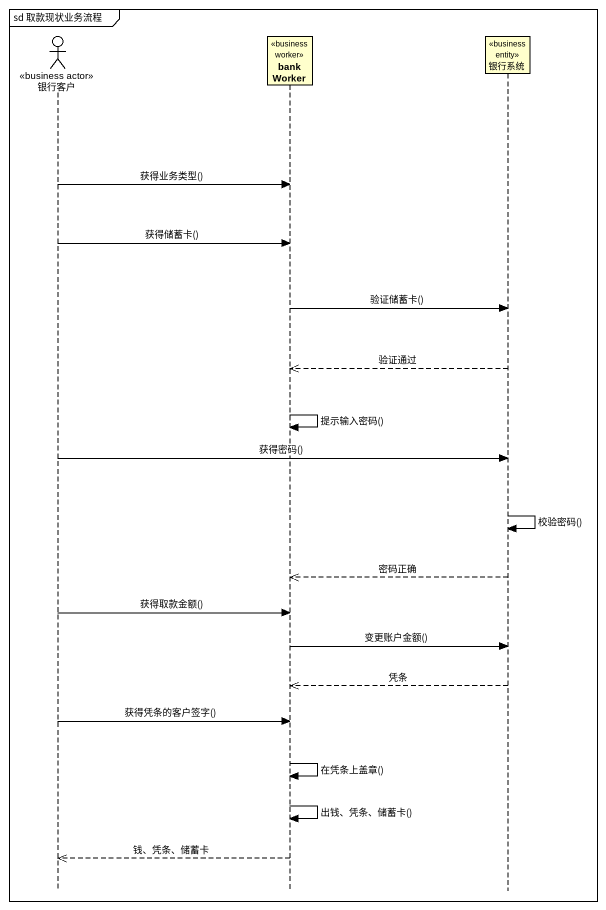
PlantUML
@startuml
mainframe sd 取款现状业务流程
hide footbox
actor 银行客户 <<business actor>>
participant bankWorker <<business worker>>
participant 银行系统 <<business entity>>

银行客户 -> bankWorker : 获得业务类型()
银行客户 -> bankWorker : 获得储蓄卡()
bankWorker -> 银行系统 : 验证储蓄卡()
银行系统 -->> bankWorker : 验证通过
bankWorker -> bankWorker : 提示输入密码()
银行客户 -> 银行系统 : 获得密码()
银行系统 -> 银行系统 : 校验密码()
银行系统 -->> bankWorker : 密码正确
银行客户 -> bankWorker : 获得取款金额()
bankWorker -> 银行系统 : 变更账户金额()
银行系统 -->> bankWorker : 凭条
银行客户 -> bankWorker : 获得凭条的客户签字()
bankWorker -> bankWorker : 在凭条上盖章()
bankWorker -> bankWorker : 出钱、凭条、储蓄卡()
bankWorker -->> 银行客户 : 钱、凭条、储蓄卡
@enduml
